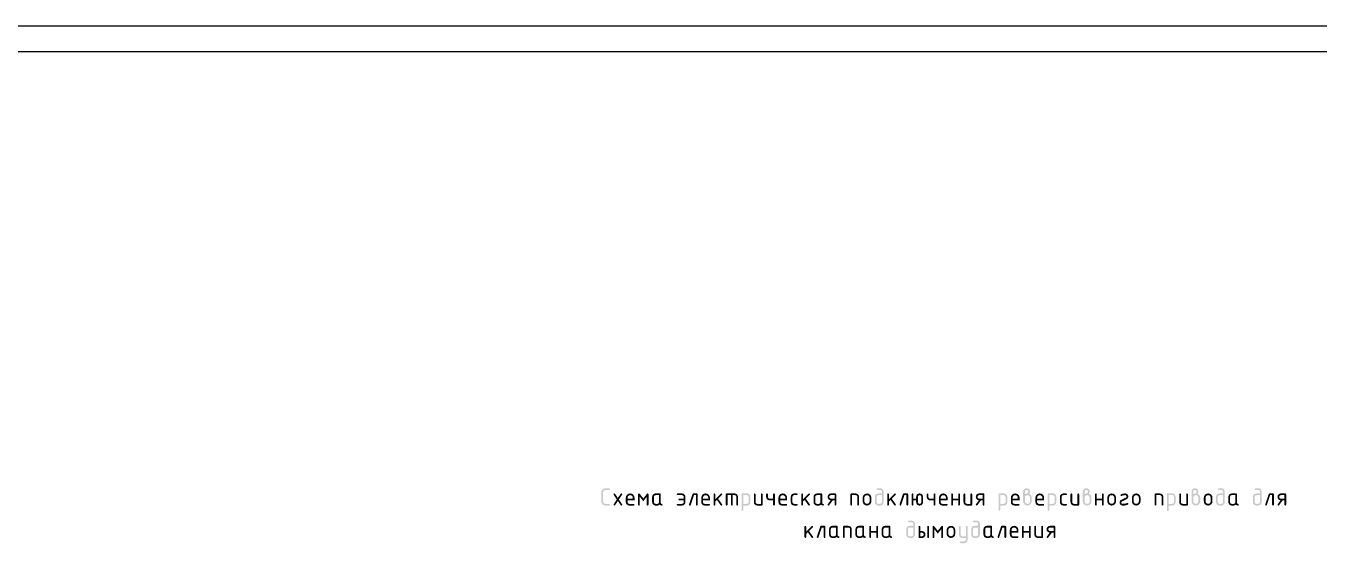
# Model space of a CAD drawing. Header units: millimetres. Extents: x 0 to 420, y 0 to 297.
# Drawn here: x 226.7 to 350, y 246.2 to 296.6 of the extents above; entities that cross this region are included whole.
import ezdxf

# ---------------------------------------------------------------- set-up
doc = ezdxf.new("R2010")
doc.units = ezdxf.units.MM
doc.layers.get('0').update_dxf_attribs({"linetype": 'CONTINUOUS'})

msp = doc.modelspace()

# ---------------------------------------------------------------- hatches: boundary and pattern name
at = {"true_color": 0x000007}
for points in [[(282.302478, 252.484708), (282.364765, 252.464038), (282.385712, 252.402026), (282.364765, 252.339532), (282.302478, 252.318792), (281.970646, 252.318792), (281.844969, 252.287924), (281.755672, 252.195871), (281.721497, 252.069643), (281.721497, 251.240064), (281.739687, 251.144222), (281.794258, 251.063675), (281.874804, 251.009105), (281.970646, 250.990915), (282.302478, 250.990915), (282.364765, 250.970244), (282.385712, 250.908233), (282.364765, 250.845738), (282.302478, 250.824999), (281.970646, 250.824999), (281.810725, 250.855247), (281.676849, 250.946266), (281.585829, 251.080143), (281.555581, 251.240064), (281.555581, 252.069643), (281.585829, 252.229151), (281.676849, 252.363441), (281.810725, 252.454254), (281.970646, 252.484708)], [(283.24213, 251.40598), (283.543093, 250.954535), (283.556873, 250.908233), (283.535927, 250.845738), (283.47364, 250.824999), (283.433608, 250.834094), (283.404738, 250.861379), (283.141808, 251.256049), (282.878879, 250.861379), (282.849595, 250.834094), (282.809977, 250.824999), (282.750997, 250.849252), (282.726743, 250.908233), (282.740524, 250.954535), (283.040936, 251.40598), (282.740524, 251.857425), (282.726743, 251.903727), (282.747483, 251.966015), (282.809977, 251.986961), (282.849595, 251.977866), (282.878879, 251.950581), (283.141808, 251.557013), (283.404738, 251.950581), (283.433608, 251.977866), (283.47364, 251.986961), (283.535927, 251.966428), (283.556873, 251.905381), (283.543093, 251.857425)], [(285.567366, 251.240064), (285.234983, 251.665051), (285.234983, 250.908233), (285.214312, 250.845738), (285.152301, 250.824999), (285.089807, 250.845738), (285.069067, 250.908233), (285.069067, 251.903727), (285.089807, 251.966015), (285.152301, 251.986961), (285.193642, 251.973732), (285.234983, 251.934044), (285.567366, 251.509057), (285.899197, 251.934044), (285.940538, 251.973732), (285.98188, 251.986961), (286.044167, 251.966015), (286.065113, 251.903727), (286.065113, 250.908233), (286.044167, 250.845738), (285.98188, 250.824999), (285.919868, 250.845738), (285.899197, 250.908233), (285.899197, 251.665051)], [(289.418157, 251.322746), (289.003092, 251.322746), (288.940598, 251.343486), (288.919858, 251.40598), (288.940598, 251.468267), (289.003092, 251.489213), (289.418157, 251.489213), (289.418157, 251.655129), (289.406168, 251.719484), (289.370201, 251.773089), (289.316595, 251.809056), (289.252241, 251.821045), (288.837176, 251.821045), (288.774682, 251.841716), (288.753942, 251.903727), (288.774682, 251.966015), (288.837176, 251.986961), (289.252241, 251.986961), (289.380674, 251.962707), (289.48761, 251.890498), (289.559819, 251.783562), (289.584073, 251.655129), (289.584073, 251.156831), (289.559819, 251.027915), (289.48761, 250.92091), (289.380674, 250.848977), (289.252241, 250.824999), (288.837176, 250.824999), (288.774682, 250.845738), (288.753942, 250.908233), (288.774682, 250.970244), (288.837176, 250.990915), (289.252241, 250.990915), (289.315906, 251.002973), (289.36965, 251.039422), (289.405892, 251.092752), (289.418157, 251.156831)], [(290.340169, 251.986961), (290.672001, 251.986961), (290.734288, 251.966015), (290.755234, 251.903727), (290.755234, 250.908233), (290.734288, 250.845738), (290.672001, 250.824999), (290.609989, 250.845738), (290.589319, 250.908233), (290.589319, 251.821045), (290.399149, 251.821045), (290.086059, 250.881774), (290.05712, 250.839124), (290.008338, 250.824999), (289.945844, 250.846083), (289.925104, 250.909335), (289.928963, 250.93414), (290.256936, 251.919161), (290.288837, 251.970011)], [(292.433344, 251.441258), (292.955345, 251.963259), (293.014325, 251.986961), (293.076612, 251.966015), (293.097558, 251.903727), (293.072202, 251.84585), (292.707849, 251.481496), (293.081022, 250.955637), (293.097558, 250.906579), (293.076612, 250.845325), (293.014325, 250.824999), (292.974913, 250.83375), (292.945423, 250.860277), (292.588235, 251.361883), (292.433344, 251.207542), (292.433344, 250.908233), (292.412673, 250.845738), (292.350662, 250.824999), (292.288168, 250.845738), (292.267428, 250.908233), (292.267428, 251.903727), (292.288168, 251.966015), (292.350662, 251.986961), (292.412673, 251.966015), (292.433344, 251.903727)], [(293.521823, 251.986961), (294.26872, 251.986961), (294.396464, 251.962638), (294.503538, 251.889947), (294.576229, 251.782873), (294.600552, 251.655129), (294.600552, 250.908233), (294.579606, 250.845738), (294.517318, 250.824999), (294.455307, 250.845738), (294.434636, 250.908233), (294.434636, 251.655129), (294.422647, 251.719484), (294.38668, 251.773089), (294.333281, 251.809056), (294.26872, 251.821045), (294.102804, 251.821045), (294.102804, 250.908233), (294.081858, 250.845738), (294.019571, 250.824999), (293.957559, 250.845738), (293.936889, 250.908233), (293.936889, 251.821045), (293.604506, 251.821045), (293.604506, 250.908233), (293.583835, 250.845738), (293.521823, 250.824999), (293.459329, 250.845738), (293.43859, 250.908233), (293.43859, 251.903727), (293.459329, 251.966015)], [(296.946033, 251.903727), (296.946033, 250.908233), (296.925086, 250.845738), (296.862799, 250.824999), (296.447734, 250.824999), (296.318819, 250.848977), (296.211814, 250.92091), (296.13988, 251.027915), (296.115902, 251.156831), (296.115902, 251.903727), (296.136642, 251.966015), (296.199136, 251.986961), (296.261148, 251.966015), (296.281818, 251.903727), (296.281818, 251.156831), (296.293945, 251.093648), (296.330876, 251.039973), (296.384551, 251.003042), (296.447734, 250.990915), (296.780117, 250.990915), (296.780117, 251.903727), (296.800787, 251.966015), (296.862799, 251.986961), (296.925086, 251.966015)], [(298.117195, 251.903727), (298.117195, 250.908233), (298.096248, 250.845738), (298.033961, 250.824999), (297.971949, 250.845738), (297.951279, 250.908233), (297.951279, 251.322746), (297.618896, 251.322746), (297.491841, 251.346449), (297.384629, 251.418107), (297.311456, 251.523595), (297.287064, 251.648515), (297.287064, 251.903727), (297.307804, 251.966015), (297.370298, 251.986961), (297.43231, 251.966015), (297.45298, 251.903727), (297.45298, 251.655129), (297.465107, 251.591464), (297.502038, 251.53772), (297.555713, 251.501271), (297.618896, 251.489213), (297.951279, 251.489213), (297.951279, 251.903727), (297.971949, 251.966015), (298.033961, 251.986961), (298.096248, 251.966015)], [(299.795304, 251.655129), (299.795304, 251.156831), (299.807431, 251.093648), (299.844362, 251.039973), (299.898037, 251.003042), (299.96122, 250.990915), (300.210369, 250.990915), (300.272656, 250.970244), (300.293603, 250.908233), (300.272656, 250.845738), (300.210369, 250.824999), (299.96122, 250.824999), (299.832304, 250.848977), (299.7253, 250.92091), (299.653366, 251.027915), (299.629388, 251.156831), (299.629388, 251.655129), (299.653366, 251.783562), (299.7253, 251.890498), (299.832304, 251.962707), (299.96122, 251.986961), (300.210369, 251.986961), (300.272656, 251.966015), (300.293603, 251.903727), (300.272656, 251.841716), (300.210369, 251.821045), (299.96122, 251.821045), (299.897141, 251.80878), (299.843811, 251.772538), (299.807362, 251.718795)], [(300.80027, 251.441258), (301.322271, 251.963259), (301.381251, 251.986961), (301.443538, 251.966015), (301.464484, 251.903727), (301.439128, 251.84585), (301.074775, 251.481496), (301.447948, 250.955637), (301.464484, 250.906579), (301.443538, 250.845325), (301.381251, 250.824999), (301.341839, 250.83375), (301.312349, 250.860277), (300.955161, 251.361883), (300.80027, 251.207542), (300.80027, 250.908233), (300.779599, 250.845738), (300.717588, 250.824999), (300.655094, 250.845738), (300.634354, 250.908233), (300.634354, 251.903727), (300.655094, 251.966015), (300.717588, 251.986961), (300.779599, 251.966015), (300.80027, 251.903727)], [(305.321599, 250.908233), (305.321599, 251.903727), (305.342338, 251.966015), (305.404832, 251.986961), (305.819897, 251.986961), (305.947228, 251.962638), (306.054715, 251.889947), (306.127406, 251.782873), (306.151729, 251.655129), (306.151729, 250.908233), (306.130783, 250.845738), (306.068495, 250.824999), (306.006484, 250.845738), (305.985813, 250.908233), (305.985813, 251.655129), (305.973824, 251.719484), (305.937857, 251.773089), (305.884252, 251.809056), (305.819897, 251.821045), (305.487514, 251.821045), (305.487514, 250.908233), (305.466844, 250.845738), (305.404832, 250.824999), (305.342338, 250.845738)], [(309.001, 251.441258), (309.523001, 251.963259), (309.581981, 251.986961), (309.644268, 251.966015), (309.665214, 251.903727), (309.639859, 251.84585), (309.275505, 251.481496), (309.648678, 250.955637), (309.665214, 250.906579), (309.644268, 250.845325), (309.581981, 250.824999), (309.542569, 250.83375), (309.513079, 250.860277), (309.155892, 251.361883), (309.001, 251.207542), (309.001, 250.908233), (308.98033, 250.845738), (308.918318, 250.824999), (308.855824, 250.845738), (308.835084, 250.908233), (308.835084, 251.903727), (308.855824, 251.966015), (308.918318, 251.986961), (308.98033, 251.966015), (309.001, 251.903727)], [(310.421311, 251.986961), (310.753143, 251.986961), (310.81543, 251.966015), (310.836376, 251.903727), (310.836376, 250.908233), (310.81543, 250.845738), (310.753143, 250.824999), (310.691131, 250.845738), (310.670461, 250.908233), (310.670461, 251.821045), (310.480291, 251.821045), (310.167201, 250.881774), (310.138262, 250.839124), (310.08948, 250.824999), (310.026986, 250.846083), (310.006246, 250.909335), (310.010105, 250.93414), (310.338078, 251.919161), (310.369979, 251.970011)], [(313.430591, 251.903727), (313.430591, 250.908233), (313.409645, 250.845738), (313.347357, 250.824999), (313.285346, 250.845738), (313.264675, 250.908233), (313.264675, 251.322746), (312.932292, 251.322746), (312.805237, 251.346449), (312.698026, 251.418107), (312.624852, 251.523595), (312.600461, 251.648515), (312.600461, 251.903727), (312.6212, 251.966015), (312.683694, 251.986961), (312.745706, 251.966015), (312.766377, 251.903727), (312.766377, 251.655129), (312.778503, 251.591464), (312.815435, 251.53772), (312.869109, 251.501271), (312.932292, 251.489213), (313.264675, 251.489213), (313.264675, 251.903727), (313.285346, 251.966015), (313.347357, 251.986961), (313.409645, 251.966015)], [(315.1087, 251.322746), (315.1087, 250.908233), (315.08803, 250.845738), (315.026018, 250.824999), (314.963524, 250.845738), (314.942785, 250.908233), (314.942785, 251.903727), (314.963524, 251.966015), (315.026018, 251.986961), (315.08803, 251.966015), (315.1087, 251.903727), (315.1087, 251.489213), (315.606999, 251.489213), (315.606999, 251.903727), (315.62767, 251.966015), (315.689681, 251.986961), (315.751969, 251.966015), (315.772915, 251.903727), (315.772915, 250.908233), (315.751969, 250.845738), (315.689681, 250.824999), (315.62767, 250.845738), (315.606999, 250.908233), (315.606999, 251.322746)], [(316.944077, 251.903727), (316.944077, 250.908233), (316.92313, 250.845738), (316.860843, 250.824999), (316.445778, 250.824999), (316.316863, 250.848977), (316.209858, 250.92091), (316.137924, 251.027915), (316.113946, 251.156831), (316.113946, 251.903727), (316.134686, 251.966015), (316.19718, 251.986961), (316.259192, 251.966015), (316.279862, 251.903727), (316.279862, 251.156831), (316.291989, 251.093648), (316.32892, 251.039973), (316.382595, 251.003042), (316.445778, 250.990915), (316.778161, 250.990915), (316.778161, 251.903727), (316.798831, 251.966015), (316.860843, 251.986961), (316.92313, 251.966015)], [(325.482962, 251.655129), (325.482962, 251.156831), (325.495088, 251.093648), (325.53202, 251.039973), (325.585694, 251.003042), (325.648877, 250.990915), (325.898027, 250.990915), (325.960314, 250.970244), (325.98126, 250.908233), (325.960314, 250.845738), (325.898027, 250.824999), (325.648877, 250.824999), (325.519962, 250.848977), (325.412957, 250.92091), (325.341024, 251.027915), (325.317046, 251.156831), (325.317046, 251.655129), (325.341024, 251.783562), (325.412957, 251.890498), (325.519962, 251.962707), (325.648877, 251.986961), (325.898027, 251.986961), (325.960314, 251.966015), (325.98126, 251.903727), (325.960314, 251.841716), (325.898027, 251.821045), (325.648877, 251.821045), (325.584799, 251.80878), (325.531468, 251.772538), (325.495019, 251.718795)], [(327.152142, 251.903727), (327.152142, 250.908233), (327.131196, 250.845738), (327.068908, 250.824999), (326.653843, 250.824999), (326.524928, 250.848977), (326.417923, 250.92091), (326.34599, 251.027915), (326.322012, 251.156831), (326.322012, 251.903727), (326.342751, 251.966015), (326.405245, 251.986961), (326.467257, 251.966015), (326.487928, 251.903727), (326.487928, 251.156831), (326.500054, 251.093648), (326.536986, 251.039973), (326.59066, 251.003042), (326.653843, 250.990915), (326.986226, 250.990915), (326.986226, 251.903727), (327.006897, 251.966015), (327.068908, 251.986961), (327.131196, 251.966015)], [(328.830251, 251.322746), (328.830251, 250.908233), (328.809581, 250.845738), (328.747569, 250.824999), (328.685075, 250.845738), (328.664336, 250.908233), (328.664336, 251.903727), (328.685075, 251.966015), (328.747569, 251.986961), (328.809581, 251.966015), (328.830251, 251.903727), (328.830251, 251.489213), (329.32855, 251.489213), (329.32855, 251.903727), (329.349221, 251.966015), (329.411232, 251.986961), (329.47352, 251.966015), (329.494466, 251.903727), (329.494466, 250.908233), (329.47352, 250.845738), (329.411232, 250.824999), (329.349221, 250.845738), (329.32855, 250.908233), (329.32855, 251.322746)], [(331.753556, 251.074148), (331.815843, 251.053202), (331.83679, 250.990915), (331.824938, 250.948402), (331.789936, 250.917052), (331.699296, 250.876624), (331.586951, 250.847874), (331.452903, 250.830701), (331.29715, 250.824999), (331.185253, 250.846152), (331.091547, 250.909886), (331.027812, 251.003593), (331.006659, 251.115489), (331.017003, 251.200135), (331.048069, 251.272172), (331.099909, 251.3316), (331.172575, 251.378419), (331.602523, 251.585676), (331.653648, 251.629498), (331.670874, 251.69647), (331.661503, 251.744013), (331.633942, 251.784114), (331.593841, 251.811674), (331.546299, 251.821045), (331.422689, 251.816566), (331.336286, 251.803406), (331.211711, 251.747733), (331.172575, 251.737811), (331.114698, 251.762616), (331.089893, 251.821045), (331.100779, 251.861559), (331.13399, 251.893805), (331.309759, 251.963534), (331.546299, 251.986961), (331.657989, 251.965601), (331.751902, 251.902074), (331.81543, 251.80816), (331.83679, 251.69647), (331.826265, 251.611514), (331.794759, 251.539374), (331.742377, 251.480049), (331.66922, 251.433541), (331.243131, 251.228489), (331.190076, 251.183358), (331.172575, 251.115489), (331.208955, 251.027295), (331.29715, 250.990915), (331.524526, 251.010001), (331.722137, 251.067534)], [(334.353949, 250.908233), (334.353949, 251.903727), (334.374689, 251.966015), (334.437183, 251.986961), (334.852248, 251.986961), (334.979578, 251.962638), (335.087065, 251.889947), (335.159757, 251.782873), (335.184079, 251.655129), (335.184079, 250.908233), (335.163133, 250.845738), (335.100846, 250.824999), (335.038834, 250.845738), (335.018164, 250.908233), (335.018164, 251.655129), (335.006175, 251.719484), (334.970208, 251.773089), (334.916602, 251.809056), (334.852248, 251.821045), (334.519865, 251.821045), (334.519865, 250.908233), (334.499194, 250.845738), (334.437183, 250.824999), (334.374689, 250.845738)], [(337.526403, 251.903727), (337.526403, 250.908233), (337.505457, 250.845738), (337.44317, 250.824999), (337.028105, 250.824999), (336.899189, 250.848977), (336.792184, 250.92091), (336.720251, 251.027915), (336.696273, 251.156831), (336.696273, 251.903727), (336.717012, 251.966015), (336.779506, 251.986961), (336.841518, 251.966015), (336.862189, 251.903727), (336.862189, 251.156831), (336.874316, 251.093648), (336.911247, 251.039973), (336.964922, 251.003042), (337.028105, 250.990915), (337.360487, 250.990915), (337.360487, 251.903727), (337.381158, 251.966015), (337.44317, 251.986961), (337.505457, 251.966015)], [(345.312068, 251.986961), (345.6439, 251.986961), (345.706187, 251.966015), (345.727133, 251.903727), (345.727133, 250.908233), (345.706187, 250.845738), (345.6439, 250.824999), (345.581888, 250.845738), (345.561218, 250.908233), (345.561218, 251.821045), (345.371048, 251.821045), (345.057958, 250.881774), (345.029019, 250.839124), (344.980237, 250.824999), (344.917743, 250.846083), (344.897003, 250.909335), (344.900862, 250.93414), (345.228835, 251.919161), (345.260736, 251.970011)], [(301.110164, 248.350924), (301.632165, 248.872925), (301.691145, 248.896627), (301.753432, 248.875681), (301.774378, 248.813394), (301.749022, 248.755516), (301.384669, 248.391163), (301.757842, 247.865304), (301.774378, 247.816246), (301.753432, 247.754992), (301.691145, 247.734666), (301.651733, 247.743416), (301.622243, 247.769943), (301.265055, 248.271549), (301.110164, 248.117209), (301.110164, 247.817899), (301.089493, 247.755405), (301.027481, 247.734666), (300.964987, 247.755405), (300.944248, 247.817899), (300.944248, 248.813394), (300.964987, 248.875681), (301.027481, 248.896627), (301.089493, 248.875681), (301.110164, 248.813394)], [(302.530475, 248.896627), (302.862307, 248.896627), (302.924594, 248.875681), (302.94554, 248.813394), (302.94554, 247.817899), (302.924594, 247.755405), (302.862307, 247.734666), (302.800295, 247.755405), (302.779624, 247.817899), (302.779624, 248.730712), (302.589455, 248.730712), (302.276365, 247.791441), (302.247426, 247.748791), (302.198643, 247.734666), (302.136149, 247.75575), (302.11541, 247.819002), (302.119268, 247.843806), (302.447241, 248.828828), (302.479143, 248.879678)], [(304.626526, 247.817899), (304.626526, 248.813394), (304.647266, 248.875681), (304.70976, 248.896627), (305.124825, 248.896627), (305.252156, 248.872305), (305.359643, 248.799614), (305.432334, 248.69254), (305.456657, 248.564796), (305.456657, 247.817899), (305.43571, 247.755405), (305.373423, 247.734666), (305.311411, 247.755405), (305.290741, 247.817899), (305.290741, 248.564796), (305.278752, 248.62915), (305.242785, 248.682756), (305.189179, 248.718723), (305.124825, 248.730712), (304.792442, 248.730712), (304.792442, 247.817899), (304.771772, 247.755405), (304.70976, 247.734666), (304.647266, 247.755405)], [(307.303559, 248.232413), (307.303559, 247.817899), (307.282888, 247.755405), (307.220876, 247.734666), (307.158382, 247.755405), (307.137643, 247.817899), (307.137643, 248.813394), (307.158382, 248.875681), (307.220876, 248.896627), (307.282888, 248.875681), (307.303559, 248.813394), (307.303559, 248.39888), (307.801857, 248.39888), (307.801857, 248.813394), (307.822528, 248.875681), (307.88454, 248.896627), (307.946827, 248.875681), (307.967773, 248.813394), (307.967773, 247.817899), (307.946827, 247.755405), (307.88454, 247.734666), (307.822528, 247.755405), (307.801857, 247.817899), (307.801857, 248.232413)], [(313.663141, 248.149731), (313.330758, 248.574718), (313.330758, 247.817899), (313.310087, 247.755405), (313.248076, 247.734666), (313.185581, 247.755405), (313.164842, 247.817899), (313.164842, 248.813394), (313.185581, 248.875681), (313.248076, 248.896627), (313.289417, 248.883398), (313.330758, 248.843711), (313.663141, 248.418724), (313.994972, 248.843711), (314.036313, 248.883398), (314.077655, 248.896627), (314.139942, 248.875681), (314.160888, 248.813394), (314.160888, 247.817899), (314.139942, 247.755405), (314.077655, 247.734666), (314.015643, 247.755405), (313.994972, 247.817899), (313.994972, 248.574718)], [(316.340173, 247.565994), (316.340173, 247.734666), (316.00779, 247.734666), (315.878875, 247.758712), (315.77187, 247.831128), (315.699936, 247.938271), (315.675959, 248.066497), (315.675959, 248.813394), (315.696698, 248.875681), (315.759192, 248.896627), (315.821204, 248.875681), (315.841874, 248.813394), (315.841874, 248.066497), (315.854001, 248.003314), (315.890933, 247.94964), (315.944607, 247.912708), (316.00779, 247.900581), (316.340173, 247.900581), (316.340173, 248.813394), (316.360844, 248.875681), (316.422855, 248.896627), (316.485143, 248.875681), (316.506089, 248.813394), (316.506089, 247.56875), (316.48218, 247.441006), (316.410729, 247.333932), (316.304895, 247.261241), (316.177564, 247.236918), (315.841874, 247.236918), (315.779863, 247.257589), (315.759192, 247.319601), (315.783997, 247.377478), (315.841874, 247.402834), (316.174257, 247.402834), (316.238612, 247.414685), (316.292217, 247.449687), (316.328184, 247.502053)], [(319.773302, 248.896627), (320.105134, 248.896627), (320.167421, 248.875681), (320.188367, 248.813394), (320.188367, 247.817899), (320.167421, 247.755405), (320.105134, 247.734666), (320.043122, 247.755405), (320.022451, 247.817899), (320.022451, 248.730712), (319.832282, 248.730712), (319.519192, 247.791441), (319.490253, 247.748791), (319.441471, 247.734666), (319.378976, 247.75575), (319.358237, 247.819002), (319.362096, 247.843806), (319.690069, 248.828828), (319.72197, 248.879678)], [(321.866477, 248.232413), (321.866477, 247.817899), (321.845806, 247.755405), (321.783794, 247.734666), (321.7213, 247.755405), (321.700561, 247.817899), (321.700561, 248.813394), (321.7213, 248.875681), (321.783794, 248.896627), (321.845806, 248.875681), (321.866477, 248.813394), (321.866477, 248.39888), (322.364775, 248.39888), (322.364775, 248.813394), (322.385446, 248.875681), (322.447458, 248.896627), (322.509745, 248.875681), (322.530691, 248.813394), (322.530691, 247.817899), (322.509745, 247.755405), (322.447458, 247.734666), (322.385446, 247.755405), (322.364775, 247.817899), (322.364775, 248.232413)], [(323.701853, 248.813394), (323.701853, 247.817899), (323.680907, 247.755405), (323.618619, 247.734666), (323.203554, 247.734666), (323.074639, 247.758644), (322.967634, 247.830577), (322.895701, 247.937582), (322.871723, 248.066497), (322.871723, 248.813394), (322.892462, 248.875681), (322.954956, 248.896627), (323.016968, 248.875681), (323.037639, 248.813394), (323.037639, 248.066497), (323.049765, 248.003314), (323.086697, 247.94964), (323.140371, 247.912708), (323.203554, 247.900581), (323.535937, 247.900581), (323.535937, 248.813394), (323.556608, 248.875681), (323.618619, 248.896627), (323.680907, 248.875681)]]:
    msp.add_hatch(color=0, dxfattribs=at).paths.add_polyline_path(points, flags=0)
h = msp.add_hatch(color=0, dxfattribs=at)
h.paths.add_polyline_path([(284.31297, 251.821045), (284.217128, 251.802579), (284.136581, 251.747733), (284.082011, 251.667256), (284.063821, 251.571896), (284.063821, 251.489213), (284.56212, 251.489213), (284.56212, 251.571896), (284.543654, 251.667256), (284.488808, 251.747733), (284.408331, 251.802579)], flags=0)
h.paths.add_polyline_path([(284.063821, 251.322746), (284.063821, 251.156831), (284.075948, 251.093648), (284.112879, 251.039973), (284.166554, 251.003042), (284.229737, 250.990915), (284.644802, 250.990915), (284.707089, 250.970244), (284.728035, 250.908233), (284.707089, 250.845738), (284.644802, 250.824999), (284.229737, 250.824999), (284.100821, 250.848977), (283.993817, 250.92091), (283.921883, 251.027915), (283.897905, 251.156831), (283.897905, 251.571896), (283.928153, 251.731404), (284.019173, 251.865693), (284.153049, 251.956506), (284.31297, 251.986961), (284.473856, 251.956851), (284.60787, 251.866796), (284.697925, 251.732782), (284.728035, 251.571896), (284.728035, 251.322746)], flags=0)
h = msp.add_hatch(color=0, dxfattribs=at)
h.paths.add_polyline_path([(287.073236, 251.821045), (286.740853, 251.821045), (286.676775, 251.80878), (286.623444, 251.772538), (286.586995, 251.718795), (286.574938, 251.655129), (286.574938, 251.156831), (286.587064, 251.093648), (286.623996, 251.039973), (286.67767, 251.003042), (286.740853, 250.990915), (286.90732, 250.990915), (286.970986, 251.002973), (287.024729, 251.039422), (287.060972, 251.092752), (287.073236, 251.156831)], flags=0)
h.paths.add_polyline_path([(287.405068, 250.908233), (287.384122, 250.845738), (287.321834, 250.824999), (287.216483, 250.846979), (287.132216, 250.913193), (287.02969, 250.846979), (286.90732, 250.824999), (286.740853, 250.824999), (286.611938, 250.848977), (286.504933, 250.92091), (286.433, 251.027915), (286.409022, 251.156831), (286.409022, 251.655129), (286.433, 251.783562), (286.504933, 251.890498), (286.611938, 251.962707), (286.740853, 251.986961), (287.155918, 251.986961), (287.218206, 251.966015), (287.239152, 251.903727), (287.239152, 251.074148), (287.259822, 251.011654), (287.321834, 250.990915), (287.384122, 250.970244)], flags=0)
h = msp.add_hatch(color=0, dxfattribs=at)
h.paths.add_polyline_path([(291.511331, 251.821045), (291.415489, 251.802579), (291.334942, 251.747733), (291.280372, 251.667256), (291.262182, 251.571896), (291.262182, 251.489213), (291.760481, 251.489213), (291.760481, 251.571896), (291.742015, 251.667256), (291.687169, 251.747733), (291.606691, 251.802579)], flags=0)
h.paths.add_polyline_path([(291.262182, 251.322746), (291.262182, 251.156831), (291.274309, 251.093648), (291.31124, 251.039973), (291.364915, 251.003042), (291.428098, 250.990915), (291.843163, 250.990915), (291.90545, 250.970244), (291.926396, 250.908233), (291.90545, 250.845738), (291.843163, 250.824999), (291.428098, 250.824999), (291.299182, 250.848977), (291.192178, 250.92091), (291.120244, 251.027915), (291.096266, 251.156831), (291.096266, 251.571896), (291.126514, 251.731404), (291.217534, 251.865693), (291.35141, 251.956506), (291.511331, 251.986961), (291.672217, 251.956851), (291.806231, 251.866796), (291.896286, 251.732782), (291.926396, 251.571896), (291.926396, 251.322746)], flags=0)
h = msp.add_hatch(color=0, dxfattribs=at)
h.paths.add_polyline_path([(294.944741, 251.903727), (294.96548, 251.966015), (295.027974, 251.986961), (295.443039, 251.986961), (295.571472, 251.962707), (295.678408, 251.890498), (295.750617, 251.783562), (295.774871, 251.655129), (295.774871, 251.156831), (295.750617, 251.028604), (295.678408, 250.921462), (295.571472, 250.849046), (295.443039, 250.824999), (295.110656, 250.824999), (295.110656, 250.409934), (295.089986, 250.347922), (295.027974, 250.327252), (294.96548, 250.347922), (294.944741, 250.409934)], flags=0)
h.paths.add_polyline_path([(295.110656, 251.821045), (295.110656, 250.990915), (295.443039, 250.990915), (295.506704, 251.002973), (295.560448, 251.039422), (295.59669, 251.092752), (295.608955, 251.156831), (295.608955, 251.655129), (295.596966, 251.719484), (295.560999, 251.773089), (295.507394, 251.809056), (295.443039, 251.821045)], flags=0)
h = msp.add_hatch(color=0, dxfattribs=at)
h.paths.add_polyline_path([(298.873291, 251.821045), (298.777449, 251.802579), (298.696902, 251.747733), (298.642332, 251.667256), (298.624142, 251.571896), (298.624142, 251.489213), (299.122441, 251.489213), (299.122441, 251.571896), (299.103975, 251.667256), (299.049129, 251.747733), (298.968652, 251.802579)], flags=0)
h.paths.add_polyline_path([(298.624142, 251.322746), (298.624142, 251.156831), (298.636269, 251.093648), (298.6732, 251.039973), (298.726875, 251.003042), (298.790058, 250.990915), (299.205123, 250.990915), (299.26741, 250.970244), (299.288356, 250.908233), (299.26741, 250.845738), (299.205123, 250.824999), (298.790058, 250.824999), (298.661142, 250.848977), (298.554138, 250.92091), (298.482204, 251.027915), (298.458226, 251.156831), (298.458226, 251.571896), (298.488474, 251.731404), (298.579494, 251.865693), (298.71337, 251.956506), (298.873291, 251.986961), (299.034177, 251.956851), (299.168192, 251.866796), (299.258246, 251.732782), (299.288356, 251.571896), (299.288356, 251.322746)], flags=0)
h = msp.add_hatch(color=0, dxfattribs=at)
h.paths.add_polyline_path([(302.46973, 251.821045), (302.137348, 251.821045), (302.073269, 251.80878), (302.019939, 251.772538), (301.98349, 251.718795), (301.971432, 251.655129), (301.971432, 251.156831), (301.983559, 251.093648), (302.02049, 251.039973), (302.074165, 251.003042), (302.137348, 250.990915), (302.303815, 250.990915), (302.36748, 251.002973), (302.421224, 251.039422), (302.457466, 251.092752), (302.46973, 251.156831)], flags=0)
h.paths.add_polyline_path([(302.801562, 250.908233), (302.780616, 250.845738), (302.718329, 250.824999), (302.612978, 250.846979), (302.52871, 250.913193), (302.426184, 250.846979), (302.303815, 250.824999), (302.137348, 250.824999), (302.008432, 250.848977), (301.901427, 250.92091), (301.829494, 251.027915), (301.805516, 251.156831), (301.805516, 251.655129), (301.829494, 251.783562), (301.901427, 251.890498), (302.008432, 251.962707), (302.137348, 251.986961), (302.552413, 251.986961), (302.6147, 251.966015), (302.635646, 251.903727), (302.635646, 251.074148), (302.656317, 251.011654), (302.718329, 250.990915), (302.780616, 250.970244)], flags=0)
h = msp.add_hatch(color=0, dxfattribs=at)
h.paths.add_polyline_path([(303.440922, 251.325502), (303.323927, 251.359885), (303.229255, 251.433541), (303.166279, 251.53524), (303.145471, 251.655129), (303.169449, 251.783562), (303.241382, 251.890498), (303.348387, 251.962707), (303.477302, 251.986961), (303.892367, 251.986961), (303.954655, 251.966015), (303.975601, 251.903727), (303.975601, 250.908233), (303.954655, 250.845738), (303.892367, 250.824999), (303.830356, 250.845738), (303.809685, 250.908233), (303.809685, 251.322746), (303.641013, 251.322746), (303.295401, 250.859174), (303.228704, 250.824999), (303.16621, 250.845738), (303.145471, 250.908233), (303.162007, 250.958393)], flags=0)
h.paths.add_polyline_path([(303.311386, 251.655129), (303.323513, 251.591464), (303.360445, 251.53772), (303.414119, 251.501271), (303.477302, 251.489213), (303.809685, 251.489213), (303.809685, 251.821045), (303.477302, 251.821045), (303.413223, 251.80878), (303.359893, 251.772538), (303.323444, 251.718795)], flags=0)
h = msp.add_hatch(color=0, dxfattribs=at)
h.paths.add_polyline_path([(306.49276, 251.240064), (306.49276, 251.571896), (306.523008, 251.731404), (306.614028, 251.865693), (306.747904, 251.956506), (306.907826, 251.986961), (307.068712, 251.956851), (307.202726, 251.866796), (307.292781, 251.732782), (307.322891, 251.571896), (307.322891, 251.240064), (307.292367, 251.080143), (307.201072, 250.946266), (307.067058, 250.855247), (306.907826, 250.824999), (306.747904, 250.855247), (306.614028, 250.946266), (306.523008, 251.080143)], flags=0)
h.paths.add_polyline_path([(307.156975, 251.240064), (307.156975, 251.571896), (307.138509, 251.667256), (307.083663, 251.747733), (307.003186, 251.802579), (306.907826, 251.821045), (306.811983, 251.802579), (306.731437, 251.747733), (306.676866, 251.667256), (306.658676, 251.571896), (306.658676, 251.240064), (306.676591, 251.143326), (306.730885, 251.063124), (306.811501, 251.008829), (306.907826, 250.990915), (307.003186, 251.009105), (307.083663, 251.063675), (307.138509, 251.144222)], flags=0)
h = msp.add_hatch(color=0, dxfattribs=at)
h.paths.add_polyline_path([(308.494053, 252.152877), (308.494053, 251.156831), (308.46973, 251.027915), (308.397039, 250.92091), (308.289552, 250.848977), (308.162221, 250.824999), (307.995754, 250.824999), (307.866839, 250.849046), (307.759834, 250.921462), (307.6879, 251.028604), (307.663922, 251.156831), (307.663922, 251.655129), (307.687969, 251.783562), (307.760385, 251.890498), (307.867528, 251.962707), (307.995754, 251.986961), (308.328137, 251.986961), (308.328137, 252.152877), (308.316148, 252.217438), (308.280181, 252.270837), (308.226575, 252.306803), (308.162221, 252.318792), (307.913072, 252.318792), (307.850578, 252.339532), (307.829838, 252.402026), (307.850578, 252.464038), (307.913072, 252.484708), (308.162221, 252.484708), (308.290654, 252.460386), (308.39759, 252.387694), (308.469799, 252.280621)], flags=0)
h.paths.add_polyline_path([(308.328137, 251.156831), (308.328137, 251.821045), (307.995754, 251.821045), (307.931675, 251.80878), (307.878345, 251.772538), (307.841896, 251.718795), (307.829838, 251.655129), (307.829838, 251.156831), (307.841965, 251.093648), (307.878896, 251.039973), (307.932571, 251.003042), (307.995754, 250.990915), (308.162221, 250.990915), (308.225886, 251.002973), (308.27963, 251.039422), (308.315872, 251.092752)], flags=0)
h = msp.add_hatch(color=0, dxfattribs=at)
h.paths.add_polyline_path([(311.592473, 251.322746), (311.343324, 251.322746), (311.343324, 250.908233), (311.322653, 250.845738), (311.260642, 250.824999), (311.198148, 250.845738), (311.177408, 250.908233), (311.177408, 251.903727), (311.198148, 251.966015), (311.260642, 251.986961), (311.322653, 251.966015), (311.343324, 251.903727), (311.343324, 251.489213), (311.592473, 251.489213), (311.592473, 251.655129), (311.616451, 251.783562), (311.688385, 251.890498), (311.795389, 251.962707), (311.924305, 251.986961), (312.052738, 251.962707), (312.159674, 251.890498), (312.231883, 251.783562), (312.256136, 251.655129), (312.256136, 251.156831), (312.231883, 251.027915), (312.159674, 250.92091), (312.052738, 250.848977), (311.924305, 250.824999), (311.795389, 250.848977), (311.688385, 250.92091), (311.616451, 251.027915), (311.592473, 251.156831)], flags=0)
h.paths.add_polyline_path([(311.924305, 250.990915), (311.985903, 251.003386), (312.04006, 251.041075), (312.077543, 251.095232), (312.090221, 251.156831), (312.090221, 251.655129), (312.078232, 251.719484), (312.042265, 251.773089), (311.988866, 251.809056), (311.924305, 251.821045), (311.860226, 251.80878), (311.806896, 251.772538), (311.770447, 251.718795), (311.758389, 251.655129), (311.758389, 251.156831), (311.77086, 251.095232), (311.80855, 251.041075), (311.862706, 251.003386)], flags=0)
h = msp.add_hatch(color=0, dxfattribs=at)
h.paths.add_polyline_path([(314.186688, 251.821045), (314.090845, 251.802579), (314.010299, 251.747733), (313.955729, 251.667256), (313.937538, 251.571896), (313.937538, 251.489213), (314.435837, 251.489213), (314.435837, 251.571896), (314.417371, 251.667256), (314.362525, 251.747733), (314.282048, 251.802579)], flags=0)
h.paths.add_polyline_path([(313.937538, 251.322746), (313.937538, 251.156831), (313.949665, 251.093648), (313.986597, 251.039973), (314.040271, 251.003042), (314.103454, 250.990915), (314.518519, 250.990915), (314.580807, 250.970244), (314.601753, 250.908233), (314.580807, 250.845738), (314.518519, 250.824999), (314.103454, 250.824999), (313.974539, 250.848977), (313.867534, 250.92091), (313.7956, 251.027915), (313.771623, 251.156831), (313.771623, 251.571896), (313.801871, 251.731404), (313.89289, 251.865693), (314.026766, 251.956506), (314.186688, 251.986961), (314.347574, 251.956851), (314.481588, 251.866796), (314.571643, 251.732782), (314.601753, 251.571896), (314.601753, 251.322746)], flags=0)
h = msp.add_hatch(color=0, dxfattribs=at)
h.paths.add_polyline_path([(317.58056, 251.325502), (317.463564, 251.359885), (317.368893, 251.433541), (317.305917, 251.53524), (317.285108, 251.655129), (317.309086, 251.783562), (317.38102, 251.890498), (317.488024, 251.962707), (317.61694, 251.986961), (318.032005, 251.986961), (318.094292, 251.966015), (318.115239, 251.903727), (318.115239, 250.908233), (318.094292, 250.845738), (318.032005, 250.824999), (317.969993, 250.845738), (317.949323, 250.908233), (317.949323, 251.322746), (317.780651, 251.322746), (317.435039, 250.859174), (317.368342, 250.824999), (317.305848, 250.845738), (317.285108, 250.908233), (317.301645, 250.958393)], flags=0)
h.paths.add_polyline_path([(317.451024, 251.655129), (317.463151, 251.591464), (317.500082, 251.53772), (317.553757, 251.501271), (317.61694, 251.489213), (317.949323, 251.489213), (317.949323, 251.821045), (317.61694, 251.821045), (317.552861, 251.80878), (317.499531, 251.772538), (317.463082, 251.718795)], flags=0)
h = msp.add_hatch(color=0, dxfattribs=at)
h.paths.add_polyline_path([(319.461236, 251.903727), (319.481976, 251.966015), (319.54447, 251.986961), (319.959535, 251.986961), (320.087968, 251.962707), (320.194904, 251.890498), (320.267113, 251.783562), (320.291366, 251.655129), (320.291366, 251.156831), (320.267113, 251.028604), (320.194904, 250.921462), (320.087968, 250.849046), (319.959535, 250.824999), (319.627152, 250.824999), (319.627152, 250.409934), (319.606481, 250.347922), (319.54447, 250.327252), (319.481976, 250.347922), (319.461236, 250.409934)], flags=0)
h.paths.add_polyline_path([(319.627152, 251.821045), (319.627152, 250.990915), (319.959535, 250.990915), (320.0232, 251.002973), (320.076944, 251.039422), (320.113186, 251.092752), (320.125451, 251.156831), (320.125451, 251.655129), (320.113462, 251.719484), (320.077495, 251.773089), (320.023889, 251.809056), (319.959535, 251.821045)], flags=0)
h = msp.add_hatch(color=0, dxfattribs=at)
h.paths.add_polyline_path([(321.047463, 251.821045), (320.951621, 251.802579), (320.871074, 251.747733), (320.816504, 251.667256), (320.798314, 251.571896), (320.798314, 251.489213), (321.296613, 251.489213), (321.296613, 251.571896), (321.278147, 251.667256), (321.223301, 251.747733), (321.142823, 251.802579)], flags=0)
h.paths.add_polyline_path([(320.798314, 251.322746), (320.798314, 251.156831), (320.810441, 251.093648), (320.847372, 251.039973), (320.901047, 251.003042), (320.96423, 250.990915), (321.379295, 250.990915), (321.441582, 250.970244), (321.462528, 250.908233), (321.441582, 250.845738), (321.379295, 250.824999), (320.96423, 250.824999), (320.835314, 250.848977), (320.72831, 250.92091), (320.656376, 251.027915), (320.632398, 251.156831), (320.632398, 251.571896), (320.662646, 251.731404), (320.753665, 251.865693), (320.887542, 251.956506), (321.047463, 251.986961), (321.208349, 251.956851), (321.342363, 251.866796), (321.432418, 251.732782), (321.462528, 251.571896), (321.462528, 251.322746)], flags=0)
h = msp.add_hatch(color=0, dxfattribs=at)
h.paths.add_polyline_path([(321.969476, 251.903727), (322.070831, 251.966015), (322.163504, 251.986961), (322.212837, 252.00143), (322.258864, 252.044838), (322.29111, 252.098651), (322.301859, 252.152877), (322.28987, 252.217438), (322.253903, 252.270837), (322.200228, 252.306803), (322.135392, 252.318792), (322.071313, 252.306528), (322.017983, 252.270285), (321.981534, 252.216542), (321.969476, 252.152877)], flags=0)
h.paths.add_polyline_path([(322.384541, 251.952785), (322.487067, 251.890774), (322.566442, 251.80065), (322.616809, 251.691234), (322.63369, 251.571896), (322.63369, 251.240064), (322.603167, 251.07966), (322.511872, 250.945715), (322.377857, 250.855178), (322.218625, 250.824999), (322.058221, 250.855247), (321.924276, 250.946266), (321.833739, 251.080143), (321.80356, 251.240064), (321.80356, 252.152877), (321.827607, 252.28131), (321.900023, 252.388246), (322.007165, 252.460455), (322.135392, 252.484708), (322.264307, 252.460386), (322.371312, 252.387694), (322.443521, 252.280621), (322.467774, 252.152877), (322.446828, 252.040015)], flags=0)
h.paths.add_polyline_path([(322.467774, 251.240064), (322.467774, 251.571896), (322.449584, 251.667256), (322.395014, 251.747733), (322.314674, 251.802579), (322.218625, 251.821045), (322.1223, 251.802579), (322.041685, 251.747733), (321.98739, 251.667256), (321.969476, 251.571896), (321.969476, 251.240064), (321.98739, 251.143326), (322.041685, 251.063124), (322.1223, 251.008829), (322.218625, 250.990915), (322.314674, 251.009105), (322.395014, 251.063675), (322.449584, 251.144222)], flags=0)
h = msp.add_hatch(color=0, dxfattribs=at)
h.paths.add_polyline_path([(323.389787, 251.821045), (323.293944, 251.802579), (323.213398, 251.747733), (323.158828, 251.667256), (323.140638, 251.571896), (323.140638, 251.489213), (323.638936, 251.489213), (323.638936, 251.571896), (323.620471, 251.667256), (323.565625, 251.747733), (323.485147, 251.802579)], flags=0)
h.paths.add_polyline_path([(323.140638, 251.322746), (323.140638, 251.156831), (323.152764, 251.093648), (323.189696, 251.039973), (323.24337, 251.003042), (323.306554, 250.990915), (323.721619, 250.990915), (323.783906, 250.970244), (323.804852, 250.908233), (323.783906, 250.845738), (323.721619, 250.824999), (323.306554, 250.824999), (323.177638, 250.848977), (323.070633, 250.92091), (322.9987, 251.027915), (322.974722, 251.156831), (322.974722, 251.571896), (323.00497, 251.731404), (323.095989, 251.865693), (323.229866, 251.956506), (323.389787, 251.986961), (323.550673, 251.956851), (323.684687, 251.866796), (323.774742, 251.732782), (323.804852, 251.571896), (323.804852, 251.322746)], flags=0)
h = msp.add_hatch(color=0, dxfattribs=at)
h.paths.add_polyline_path([(324.145884, 251.903727), (324.166623, 251.966015), (324.229117, 251.986961), (324.644182, 251.986961), (324.772616, 251.962707), (324.879551, 251.890498), (324.951761, 251.783562), (324.976014, 251.655129), (324.976014, 251.156831), (324.951761, 251.028604), (324.879551, 250.921462), (324.772616, 250.849046), (324.644182, 250.824999), (324.3118, 250.824999), (324.3118, 250.409934), (324.291129, 250.347922), (324.229117, 250.327252), (324.166623, 250.347922), (324.145884, 250.409934)], flags=0)
h.paths.add_polyline_path([(324.3118, 251.821045), (324.3118, 250.990915), (324.644182, 250.990915), (324.707848, 251.002973), (324.761591, 251.039422), (324.797834, 251.092752), (324.810098, 251.156831), (324.810098, 251.655129), (324.798109, 251.719484), (324.762143, 251.773089), (324.708537, 251.809056), (324.644182, 251.821045)], flags=0)
h = msp.add_hatch(color=0, dxfattribs=at)
h.paths.add_polyline_path([(327.659089, 251.903727), (327.760444, 251.966015), (327.853117, 251.986961), (327.902451, 252.00143), (327.948477, 252.044838), (327.980724, 252.098651), (327.991472, 252.152877), (327.979483, 252.217438), (327.943517, 252.270837), (327.889842, 252.306803), (327.825005, 252.318792), (327.760926, 252.306528), (327.707596, 252.270285), (327.671147, 252.216542), (327.659089, 252.152877)], flags=0)
h.paths.add_polyline_path([(328.074155, 251.952785), (328.176681, 251.890774), (328.256056, 251.80065), (328.306423, 251.691234), (328.323304, 251.571896), (328.323304, 251.240064), (328.29278, 251.07966), (328.201485, 250.945715), (328.067471, 250.855178), (327.908239, 250.824999), (327.747835, 250.855247), (327.61389, 250.946266), (327.523353, 251.080143), (327.493174, 251.240064), (327.493174, 252.152877), (327.51722, 252.28131), (327.589636, 252.388246), (327.696779, 252.460455), (327.825005, 252.484708), (327.953921, 252.460386), (328.060925, 252.387694), (328.133135, 252.280621), (328.157388, 252.152877), (328.136442, 252.040015)], flags=0)
h.paths.add_polyline_path([(328.157388, 251.240064), (328.157388, 251.571896), (328.139198, 251.667256), (328.084628, 251.747733), (328.004288, 251.802579), (327.908239, 251.821045), (327.811914, 251.802579), (327.731299, 251.747733), (327.677004, 251.667256), (327.659089, 251.571896), (327.659089, 251.240064), (327.677004, 251.143326), (327.731299, 251.063124), (327.811914, 251.008829), (327.908239, 250.990915), (328.004288, 251.009105), (328.084628, 251.063675), (328.139198, 251.144222)], flags=0)
h = msp.add_hatch(color=0, dxfattribs=at)
h.paths.add_polyline_path([(329.835497, 251.240064), (329.835497, 251.571896), (329.865745, 251.731404), (329.956765, 251.865693), (330.090641, 251.956506), (330.250563, 251.986961), (330.411449, 251.956851), (330.545463, 251.866796), (330.635518, 251.732782), (330.665628, 251.571896), (330.665628, 251.240064), (330.635104, 251.080143), (330.543809, 250.946266), (330.409795, 250.855247), (330.250563, 250.824999), (330.090641, 250.855247), (329.956765, 250.946266), (329.865745, 251.080143)], flags=0)
h.paths.add_polyline_path([(330.499712, 251.240064), (330.499712, 251.571896), (330.481246, 251.667256), (330.4264, 251.747733), (330.345923, 251.802579), (330.250563, 251.821045), (330.15472, 251.802579), (330.074174, 251.747733), (330.019603, 251.667256), (330.001413, 251.571896), (330.001413, 251.240064), (330.019328, 251.143326), (330.073622, 251.063124), (330.154238, 251.008829), (330.250563, 250.990915), (330.345923, 251.009105), (330.4264, 251.063675), (330.481246, 251.144222)], flags=0)
h = msp.add_hatch(color=0, dxfattribs=at)
h.paths.add_polyline_path([(332.177821, 251.240064), (332.177821, 251.571896), (332.208069, 251.731404), (332.299089, 251.865693), (332.432965, 251.956506), (332.592886, 251.986961), (332.753772, 251.956851), (332.887787, 251.866796), (332.977841, 251.732782), (333.007951, 251.571896), (333.007951, 251.240064), (332.977428, 251.080143), (332.886133, 250.946266), (332.752119, 250.855247), (332.592886, 250.824999), (332.432965, 250.855247), (332.299089, 250.946266), (332.208069, 251.080143)], flags=0)
h.paths.add_polyline_path([(332.842036, 251.240064), (332.842036, 251.571896), (332.82357, 251.667256), (332.768724, 251.747733), (332.688247, 251.802579), (332.592886, 251.821045), (332.497044, 251.802579), (332.416497, 251.747733), (332.361927, 251.667256), (332.343737, 251.571896), (332.343737, 251.240064), (332.361652, 251.143326), (332.415946, 251.063124), (332.496562, 251.008829), (332.592886, 250.990915), (332.688247, 251.009105), (332.768724, 251.063675), (332.82357, 251.144222)], flags=0)
h = msp.add_hatch(color=0, dxfattribs=at)
h.paths.add_polyline_path([(335.525111, 251.903727), (335.545851, 251.966015), (335.608345, 251.986961), (336.02341, 251.986961), (336.151843, 251.962707), (336.258779, 251.890498), (336.330988, 251.783562), (336.355241, 251.655129), (336.355241, 251.156831), (336.330988, 251.028604), (336.258779, 250.921462), (336.151843, 250.849046), (336.02341, 250.824999), (335.691027, 250.824999), (335.691027, 250.409934), (335.670356, 250.347922), (335.608345, 250.327252), (335.545851, 250.347922), (335.525111, 250.409934)], flags=0)
h.paths.add_polyline_path([(335.691027, 251.821045), (335.691027, 250.990915), (336.02341, 250.990915), (336.087075, 251.002973), (336.140819, 251.039422), (336.177061, 251.092752), (336.189325, 251.156831), (336.189325, 251.655129), (336.177337, 251.719484), (336.14137, 251.773089), (336.087764, 251.809056), (336.02341, 251.821045)], flags=0)
h = msp.add_hatch(color=0, dxfattribs=at)
h.paths.add_polyline_path([(338.033351, 251.903727), (338.134705, 251.966015), (338.227378, 251.986961), (338.276712, 252.00143), (338.322739, 252.044838), (338.354985, 252.098651), (338.365733, 252.152877), (338.353745, 252.217438), (338.317778, 252.270837), (338.264103, 252.306803), (338.199266, 252.318792), (338.135188, 252.306528), (338.081858, 252.270285), (338.045409, 252.216542), (338.033351, 252.152877)], flags=0)
h.paths.add_polyline_path([(338.448416, 251.952785), (338.550942, 251.890774), (338.630317, 251.80065), (338.680684, 251.691234), (338.697565, 251.571896), (338.697565, 251.240064), (338.667042, 251.07966), (338.575747, 250.945715), (338.441732, 250.855178), (338.2825, 250.824999), (338.122096, 250.855247), (337.988151, 250.946266), (337.897614, 251.080143), (337.867435, 251.240064), (337.867435, 252.152877), (337.891482, 252.28131), (337.963898, 252.388246), (338.07104, 252.460455), (338.199266, 252.484708), (338.328182, 252.460386), (338.435187, 252.387694), (338.507396, 252.280621), (338.531649, 252.152877), (338.510703, 252.040015)], flags=0)
h.paths.add_polyline_path([(338.531649, 251.240064), (338.531649, 251.571896), (338.513459, 251.667256), (338.458889, 251.747733), (338.378549, 251.802579), (338.2825, 251.821045), (338.186175, 251.802579), (338.10556, 251.747733), (338.051265, 251.667256), (338.033351, 251.571896), (338.033351, 251.240064), (338.051265, 251.143326), (338.10556, 251.063124), (338.186175, 251.008829), (338.2825, 250.990915), (338.378549, 251.009105), (338.458889, 251.063675), (338.513459, 251.144222)], flags=0)
h = msp.add_hatch(color=0, dxfattribs=at)
h.paths.add_polyline_path([(339.038597, 251.240064), (339.038597, 251.571896), (339.068845, 251.731404), (339.159864, 251.865693), (339.293741, 251.956506), (339.453662, 251.986961), (339.614548, 251.956851), (339.748562, 251.866796), (339.838617, 251.732782), (339.868727, 251.571896), (339.868727, 251.240064), (339.838203, 251.080143), (339.746908, 250.946266), (339.612894, 250.855247), (339.453662, 250.824999), (339.293741, 250.855247), (339.159864, 250.946266), (339.068845, 251.080143)], flags=0)
h.paths.add_polyline_path([(339.702811, 251.240064), (339.702811, 251.571896), (339.684345, 251.667256), (339.6295, 251.747733), (339.549022, 251.802579), (339.453662, 251.821045), (339.357819, 251.802579), (339.277273, 251.747733), (339.222703, 251.667256), (339.204513, 251.571896), (339.204513, 251.240064), (339.222427, 251.143326), (339.276722, 251.063124), (339.357337, 251.008829), (339.453662, 250.990915), (339.549022, 251.009105), (339.6295, 251.063675), (339.684345, 251.144222)], flags=0)
h = msp.add_hatch(color=0, dxfattribs=at)
h.paths.add_polyline_path([(341.039889, 252.152877), (341.039889, 251.156831), (341.015567, 251.027915), (340.942875, 250.92091), (340.835388, 250.848977), (340.708057, 250.824999), (340.54159, 250.824999), (340.412675, 250.849046), (340.30567, 250.921462), (340.233737, 251.028604), (340.209759, 251.156831), (340.209759, 251.655129), (340.233805, 251.783562), (340.306221, 251.890498), (340.413364, 251.962707), (340.54159, 251.986961), (340.873973, 251.986961), (340.873973, 252.152877), (340.861984, 252.217438), (340.826017, 252.270837), (340.772412, 252.306803), (340.708057, 252.318792), (340.458908, 252.318792), (340.396414, 252.339532), (340.375674, 252.402026), (340.396414, 252.464038), (340.458908, 252.484708), (340.708057, 252.484708), (340.83649, 252.460386), (340.943426, 252.387694), (341.015635, 252.280621)], flags=0)
h.paths.add_polyline_path([(340.873973, 251.156831), (340.873973, 251.821045), (340.54159, 251.821045), (340.477512, 251.80878), (340.424181, 251.772538), (340.387732, 251.718795), (340.375674, 251.655129), (340.375674, 251.156831), (340.387801, 251.093648), (340.424733, 251.039973), (340.478407, 251.003042), (340.54159, 250.990915), (340.708057, 250.990915), (340.771723, 251.002973), (340.825466, 251.039422), (340.861709, 251.092752)], flags=0)
h = msp.add_hatch(color=0, dxfattribs=at)
h.paths.add_polyline_path([(342.045135, 251.821045), (341.712752, 251.821045), (341.648673, 251.80878), (341.595343, 251.772538), (341.558894, 251.718795), (341.546836, 251.655129), (341.546836, 251.156831), (341.558963, 251.093648), (341.595895, 251.039973), (341.649569, 251.003042), (341.712752, 250.990915), (341.879219, 250.990915), (341.942885, 251.002973), (341.996628, 251.039422), (342.03287, 251.092752), (342.045135, 251.156831)], flags=0)
h.paths.add_polyline_path([(342.376967, 250.908233), (342.35602, 250.845738), (342.293733, 250.824999), (342.188382, 250.846979), (342.104115, 250.913193), (342.001589, 250.846979), (341.879219, 250.824999), (341.712752, 250.824999), (341.583837, 250.848977), (341.476832, 250.92091), (341.404898, 251.027915), (341.380921, 251.156831), (341.380921, 251.655129), (341.404898, 251.783562), (341.476832, 251.890498), (341.583837, 251.962707), (341.712752, 251.986961), (342.127817, 251.986961), (342.190105, 251.966015), (342.211051, 251.903727), (342.211051, 251.074148), (342.231721, 251.011654), (342.293733, 250.990915), (342.35602, 250.970244)], flags=0)
h = msp.add_hatch(color=0, dxfattribs=at)
h.paths.add_polyline_path([(344.555971, 252.152877), (344.555971, 251.156831), (344.531649, 251.027915), (344.458958, 250.92091), (344.351471, 250.848977), (344.22414, 250.824999), (344.057673, 250.824999), (343.928757, 250.849046), (343.821753, 250.921462), (343.749819, 251.028604), (343.725841, 251.156831), (343.725841, 251.655129), (343.749888, 251.783562), (343.822304, 251.890498), (343.929446, 251.962707), (344.057673, 251.986961), (344.390056, 251.986961), (344.390056, 252.152877), (344.378067, 252.217438), (344.3421, 252.270837), (344.288494, 252.306803), (344.22414, 252.318792), (343.974991, 252.318792), (343.912496, 252.339532), (343.891757, 252.402026), (343.912496, 252.464038), (343.974991, 252.484708), (344.22414, 252.484708), (344.352573, 252.460386), (344.459509, 252.387694), (344.531718, 252.280621)], flags=0)
h.paths.add_polyline_path([(344.390056, 251.156831), (344.390056, 251.821045), (344.057673, 251.821045), (343.993594, 251.80878), (343.940264, 251.772538), (343.903815, 251.718795), (343.891757, 251.655129), (343.891757, 251.156831), (343.903884, 251.093648), (343.940815, 251.039973), (343.99449, 251.003042), (344.057673, 250.990915), (344.22414, 250.990915), (344.287805, 251.002973), (344.341549, 251.039422), (344.377791, 251.092752)], flags=0)
h = msp.add_hatch(color=0, dxfattribs=at)
h.paths.add_polyline_path([(346.363616, 251.325502), (346.246621, 251.359885), (346.15195, 251.433541), (346.088973, 251.53524), (346.068165, 251.655129), (346.092143, 251.783562), (346.164076, 251.890498), (346.271081, 251.962707), (346.399997, 251.986961), (346.815062, 251.986961), (346.877349, 251.966015), (346.898295, 251.903727), (346.898295, 250.908233), (346.877349, 250.845738), (346.815062, 250.824999), (346.75305, 250.845738), (346.732379, 250.908233), (346.732379, 251.322746), (346.563708, 251.322746), (346.218096, 250.859174), (346.151399, 250.824999), (346.088905, 250.845738), (346.068165, 250.908233), (346.084701, 250.958393)], flags=0)
h.paths.add_polyline_path([(346.234081, 251.655129), (346.246208, 251.591464), (346.283139, 251.53772), (346.336814, 251.501271), (346.399997, 251.489213), (346.732379, 251.489213), (346.732379, 251.821045), (346.399997, 251.821045), (346.335918, 251.80878), (346.282588, 251.772538), (346.246139, 251.718795)], flags=0)
h = msp.add_hatch(color=0, dxfattribs=at)
h.paths.add_polyline_path([(311.483856, 249.062543), (311.483856, 248.066497), (311.459533, 247.937582), (311.386842, 247.830577), (311.279355, 247.758644), (311.152024, 247.734666), (310.985557, 247.734666), (310.856642, 247.758712), (310.749637, 247.831128), (310.677703, 247.938271), (310.653725, 248.066497), (310.653725, 248.564796), (310.677772, 248.693229), (310.750188, 248.800165), (310.857331, 248.872374), (310.985557, 248.896627), (311.31794, 248.896627), (311.31794, 249.062543), (311.305951, 249.127104), (311.269984, 249.180503), (311.216378, 249.21647), (311.152024, 249.228459), (310.902875, 249.228459), (310.840381, 249.249199), (310.819641, 249.311693), (310.840381, 249.373704), (310.902875, 249.394375), (311.152024, 249.394375), (311.280457, 249.370053), (311.387393, 249.297361), (311.459602, 249.190287)], flags=0)
h.paths.add_polyline_path([(311.31794, 248.066497), (311.31794, 248.730712), (310.985557, 248.730712), (310.921478, 248.718447), (310.868148, 248.682205), (310.831699, 248.628461), (310.819641, 248.564796), (310.819641, 248.066497), (310.831768, 248.003314), (310.868699, 247.94964), (310.922374, 247.912708), (310.985557, 247.900581), (311.152024, 247.900581), (311.215689, 247.912639), (311.269433, 247.949088), (311.305675, 248.002418)], flags=0)
h = msp.add_hatch(color=0, dxfattribs=at)
h.paths.add_polyline_path([(317.677251, 249.062543), (317.677251, 248.066497), (317.652928, 247.937582), (317.580237, 247.830577), (317.47275, 247.758644), (317.345419, 247.734666), (317.178952, 247.734666), (317.050037, 247.758712), (316.943032, 247.831128), (316.871098, 247.938271), (316.84712, 248.066497), (316.84712, 248.564796), (316.871167, 248.693229), (316.943583, 248.800165), (317.050726, 248.872374), (317.178952, 248.896627), (317.511335, 248.896627), (317.511335, 249.062543), (317.499346, 249.127104), (317.463379, 249.180503), (317.409773, 249.21647), (317.345419, 249.228459), (317.09627, 249.228459), (317.033776, 249.249199), (317.013036, 249.311693), (317.033776, 249.373704), (317.09627, 249.394375), (317.345419, 249.394375), (317.473852, 249.370053), (317.580788, 249.297361), (317.652997, 249.190287)], flags=0)
h.paths.add_polyline_path([(317.511335, 248.066497), (317.511335, 248.730712), (317.178952, 248.730712), (317.114873, 248.718447), (317.061543, 248.682205), (317.025094, 248.628461), (317.013036, 248.564796), (317.013036, 248.066497), (317.025163, 248.003314), (317.062094, 247.94964), (317.115769, 247.912708), (317.178952, 247.900581), (317.345419, 247.900581), (317.409084, 247.912639), (317.462828, 247.949088), (317.49907, 248.002418)], flags=0)
h = msp.add_hatch(color=0, dxfattribs=at)
h.paths.add_polyline_path([(303.950786, 248.730712), (303.618403, 248.730712), (303.554325, 248.718447), (303.500994, 248.682205), (303.464545, 248.628461), (303.452488, 248.564796), (303.452488, 248.066497), (303.464614, 248.003314), (303.501546, 247.94964), (303.55522, 247.912708), (303.618403, 247.900581), (303.78487, 247.900581), (303.848536, 247.912639), (303.902279, 247.949088), (303.938522, 248.002418), (303.950786, 248.066497)], flags=0)
h.paths.add_polyline_path([(304.282618, 247.817899), (304.261672, 247.755405), (304.199384, 247.734666), (304.094033, 247.756645), (304.009766, 247.82286), (303.90724, 247.756645), (303.78487, 247.734666), (303.618403, 247.734666), (303.489488, 247.758644), (303.382483, 247.830577), (303.31055, 247.937582), (303.286572, 248.066497), (303.286572, 248.564796), (303.31055, 248.693229), (303.382483, 248.800165), (303.489488, 248.872374), (303.618403, 248.896627), (304.033468, 248.896627), (304.095756, 248.875681), (304.116702, 248.813394), (304.116702, 247.983815), (304.137373, 247.921321), (304.199384, 247.900581), (304.261672, 247.879911)], flags=0)
h = msp.add_hatch(color=0, dxfattribs=at)
h.paths.add_polyline_path([(306.461903, 248.730712), (306.12952, 248.730712), (306.065441, 248.718447), (306.012111, 248.682205), (305.975662, 248.628461), (305.963604, 248.564796), (305.963604, 248.066497), (305.975731, 248.003314), (306.012662, 247.94964), (306.066337, 247.912708), (306.12952, 247.900581), (306.295987, 247.900581), (306.359652, 247.912639), (306.413396, 247.949088), (306.449638, 248.002418), (306.461903, 248.066497)], flags=0)
h.paths.add_polyline_path([(306.793734, 247.817899), (306.772788, 247.755405), (306.710501, 247.734666), (306.60515, 247.756645), (306.520883, 247.82286), (306.418357, 247.756645), (306.295987, 247.734666), (306.12952, 247.734666), (306.000604, 247.758644), (305.8936, 247.830577), (305.821666, 247.937582), (305.797688, 248.066497), (305.797688, 248.564796), (305.821666, 248.693229), (305.8936, 248.800165), (306.000604, 248.872374), (306.12952, 248.896627), (306.544585, 248.896627), (306.606872, 248.875681), (306.627818, 248.813394), (306.627818, 247.983815), (306.648489, 247.921321), (306.710501, 247.900581), (306.772788, 247.879911)], flags=0)
h = msp.add_hatch(color=0, dxfattribs=at)
h.paths.add_polyline_path([(308.973019, 248.730712), (308.640636, 248.730712), (308.576558, 248.718447), (308.523228, 248.682205), (308.486778, 248.628461), (308.474721, 248.564796), (308.474721, 248.066497), (308.486847, 248.003314), (308.523779, 247.94964), (308.577453, 247.912708), (308.640636, 247.900581), (308.807103, 247.900581), (308.870769, 247.912639), (308.924512, 247.949088), (308.960755, 248.002418), (308.973019, 248.066497)], flags=0)
h.paths.add_polyline_path([(309.304851, 247.817899), (309.283905, 247.755405), (309.221617, 247.734666), (309.116266, 247.756645), (309.031999, 247.82286), (308.929473, 247.756645), (308.807103, 247.734666), (308.640636, 247.734666), (308.511721, 247.758644), (308.404716, 247.830577), (308.332783, 247.937582), (308.308805, 248.066497), (308.308805, 248.564796), (308.332783, 248.693229), (308.404716, 248.800165), (308.511721, 248.872374), (308.640636, 248.896627), (309.055702, 248.896627), (309.117989, 248.875681), (309.138935, 248.813394), (309.138935, 247.983815), (309.159606, 247.921321), (309.221617, 247.900581), (309.283905, 247.879911)], flags=0)
h = msp.add_hatch(color=0, dxfattribs=at)
h.paths.add_polyline_path([(312.489102, 248.066497), (312.464848, 247.937582), (312.392639, 247.830577), (312.285634, 247.758644), (312.156719, 247.734666), (311.908121, 247.734666), (311.845627, 247.755405), (311.824887, 247.817899), (311.824887, 248.813394), (311.845627, 248.875681), (311.908121, 248.896627), (311.970133, 248.875681), (311.990803, 248.813394), (311.990803, 248.39888), (312.156719, 248.39888), (312.285634, 248.374627), (312.392639, 248.302417), (312.464848, 248.194999)], flags=0)
h.paths.add_polyline_path([(312.323186, 248.066497), (312.311197, 248.131058), (312.27523, 248.184457), (312.221556, 248.220424), (312.156719, 248.232413), (311.990803, 248.232413), (311.990803, 247.900581), (312.156719, 247.900581), (312.220867, 247.912639), (312.274679, 247.949088), (312.310921, 248.002418)], flags=0)
h.paths.add_polyline_path([(312.655018, 248.813394), (312.675688, 248.875681), (312.7377, 248.896627), (312.799987, 248.875681), (312.820933, 248.813394), (312.820933, 247.817899), (312.799987, 247.755405), (312.7377, 247.734666), (312.675688, 247.755405), (312.655018, 247.817899)], flags=0)
h = msp.add_hatch(color=0, dxfattribs=at)
h.paths.add_polyline_path([(314.504797, 248.149731), (314.504797, 248.481562), (314.535045, 248.64107), (314.626064, 248.77536), (314.75994, 248.866173), (314.919862, 248.896627), (315.080748, 248.866517), (315.214762, 248.776463), (315.304817, 248.642448), (315.334927, 248.481562), (315.334927, 248.149731), (315.304403, 247.989809), (315.213108, 247.855933), (315.079094, 247.764914), (314.919862, 247.734666), (314.75994, 247.764914), (314.626064, 247.855933), (314.535045, 247.989809)], flags=0)
h.paths.add_polyline_path([(315.169011, 248.149731), (315.169011, 248.481562), (315.150545, 248.576923), (315.095699, 248.6574), (315.015222, 248.712246), (314.919862, 248.730712), (314.824019, 248.712246), (314.743473, 248.6574), (314.688903, 248.576923), (314.670712, 248.481562), (314.670712, 248.149731), (314.688627, 248.052992), (314.742922, 247.972791), (314.823537, 247.918496), (314.919862, 247.900581), (315.015222, 247.918772), (315.095699, 247.973342), (315.150545, 248.053888)], flags=0)
h = msp.add_hatch(color=0, dxfattribs=at)
h.paths.add_polyline_path([(318.682497, 248.730712), (318.350114, 248.730712), (318.286035, 248.718447), (318.232705, 248.682205), (318.196256, 248.628461), (318.184198, 248.564796), (318.184198, 248.066497), (318.196325, 248.003314), (318.233256, 247.94964), (318.286931, 247.912708), (318.350114, 247.900581), (318.516581, 247.900581), (318.580246, 247.912639), (318.63399, 247.949088), (318.670232, 248.002418), (318.682497, 248.066497)], flags=0)
h.paths.add_polyline_path([(319.014328, 247.817899), (318.993382, 247.755405), (318.931095, 247.734666), (318.825744, 247.756645), (318.741477, 247.82286), (318.638951, 247.756645), (318.516581, 247.734666), (318.350114, 247.734666), (318.221199, 247.758644), (318.114194, 247.830577), (318.04226, 247.937582), (318.018282, 248.066497), (318.018282, 248.564796), (318.04226, 248.693229), (318.114194, 248.800165), (318.221199, 248.872374), (318.350114, 248.896627), (318.765179, 248.896627), (318.827466, 248.875681), (318.848413, 248.813394), (318.848413, 247.983815), (318.869083, 247.921321), (318.931095, 247.900581), (318.993382, 247.879911)], flags=0)
h = msp.add_hatch(color=0, dxfattribs=at)
h.paths.add_polyline_path([(320.944464, 248.730712), (320.848621, 248.712246), (320.768075, 248.6574), (320.713505, 248.576923), (320.695315, 248.481562), (320.695315, 248.39888), (321.193613, 248.39888), (321.193613, 248.481562), (321.175148, 248.576923), (321.120302, 248.6574), (321.039824, 248.712246)], flags=0)
h.paths.add_polyline_path([(320.695315, 248.232413), (320.695315, 248.066497), (320.707441, 248.003314), (320.744373, 247.94964), (320.798047, 247.912708), (320.861231, 247.900581), (321.276296, 247.900581), (321.338583, 247.879911), (321.359529, 247.817899), (321.338583, 247.755405), (321.276296, 247.734666), (320.861231, 247.734666), (320.732315, 247.758644), (320.62531, 247.830577), (320.553377, 247.937582), (320.529399, 248.066497), (320.529399, 248.481562), (320.559647, 248.64107), (320.650666, 248.77536), (320.784543, 248.866173), (320.944464, 248.896627), (321.10535, 248.866517), (321.239364, 248.776463), (321.329419, 248.642448), (321.359529, 248.481562), (321.359529, 248.232413)], flags=0)
h = msp.add_hatch(color=0, dxfattribs=at)
h.paths.add_polyline_path([(324.338336, 248.235169), (324.221341, 248.269551), (324.126669, 248.343207), (324.063693, 248.444907), (324.042885, 248.564796), (324.066863, 248.693229), (324.138796, 248.800165), (324.245801, 248.872374), (324.374716, 248.896627), (324.789781, 248.896627), (324.852069, 248.875681), (324.873015, 248.813394), (324.873015, 247.817899), (324.852069, 247.755405), (324.789781, 247.734666), (324.72777, 247.755405), (324.707099, 247.817899), (324.707099, 248.232413), (324.538427, 248.232413), (324.192815, 247.768841), (324.126118, 247.734666), (324.063624, 247.755405), (324.042885, 247.817899), (324.059421, 247.86806)], flags=0)
h.paths.add_polyline_path([(324.2088, 248.564796), (324.220927, 248.501131), (324.257859, 248.447387), (324.311533, 248.410938), (324.374716, 248.39888), (324.707099, 248.39888), (324.707099, 248.730712), (324.374716, 248.730712), (324.310637, 248.718447), (324.257307, 248.682205), (324.220858, 248.628461)], flags=0)

# ---------------------------------------------------------------- linework, layer by layer
at = {"color": 0, "true_color": 0x000007}
msp.add_lwpolyline([(0, 0), (0, 296.587333), (419.946667, 296.587333), (419.946667, 0)], close=True, dxfattribs=at)
msp.add_lwpolyline([(9.948333, 2.455333), (9.948333, 294.132), (417.491333, 294.132), (417.491333, 2.455333), (3.937, 2.455333)], dxfattribs=at)

doc.saveas('drawing.dxf')
